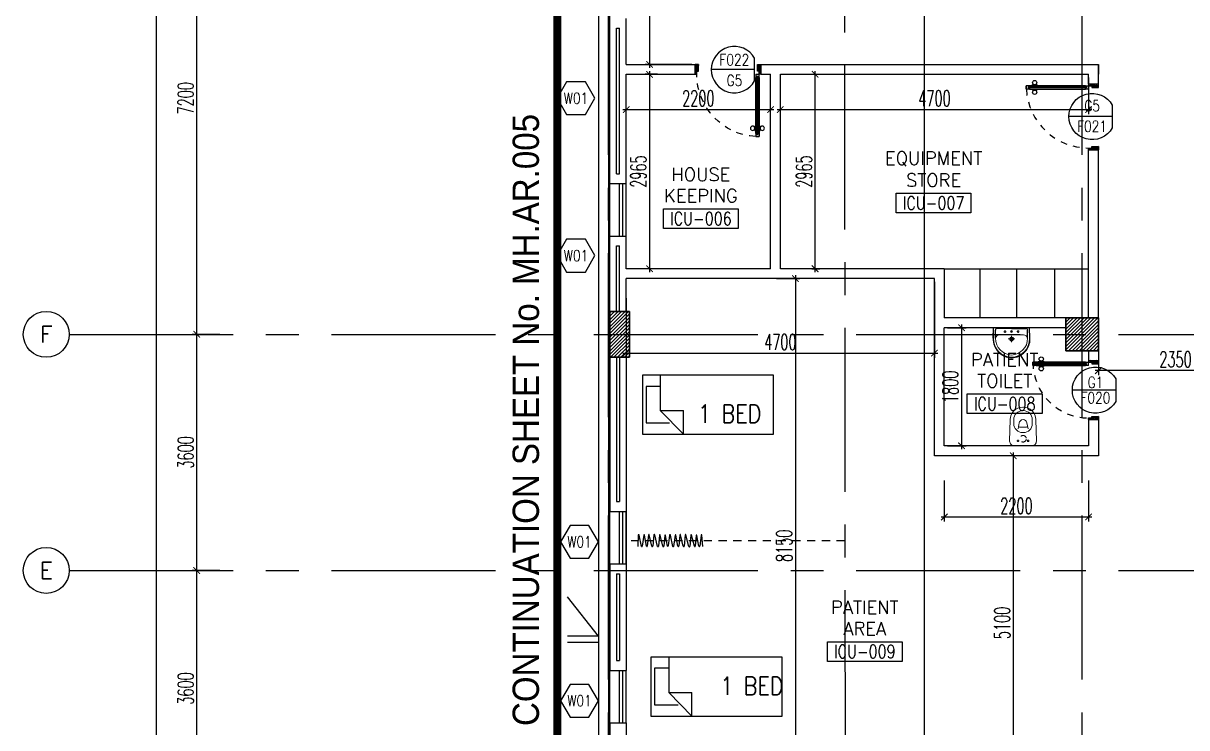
# Model space of a CAD drawing. Extents: x 276011.4 to 276105.3, y 57291.9 to 57371.4.
# Drawn here: x 276011.43 to 276029.17, y 57307.17 to 57317.91 of the extents above; entities that cross this region are included whole.
import ezdxf
from ezdxf.enums import TextEntityAlignment as Align

# ---------------------------------------------------------------- set-up
doc = ezdxf.new("R2010")
doc.units = 0
doc.header["$MEASUREMENT"] = 0
doc.header["$PDMODE"] = 34
for name, pattern in [('CENTER2', [1.125, 0.75, -0.125, 0.125, -0.125]), ('CENTERX2', [4, 2.5, -0.5, 0.5, -0.5]), ('DASHED', [0.75, 0.5, -0.25]), ('HIDDEN', [0.375, 0.25, -0.125]), ('HIDDEN2', [0.1875, 0.125, -0.0625])]:
    doc.linetypes.add(name, pattern=pattern)
doc.layers.get('0').update_dxf_attribs({"linetype": 'CONTINUOUS'})
doc.layers.get('DEFPOINTS').update_dxf_attribs({"linetype": 'CONTINUOUS'})
for name, color, linetype in [('A_CUBICLE_CURTAINS', 2, 'HIDDEN'), ('AX-CR', 2, 'CONTINUOUS'), ('AX-DIM', 4, 'CONTINUOUS'), ('AX-TXT', 2, 'CONTINUOUS'), ('AXES', 11, 'CENTERX2'), ('COL', 5, 'CONTINUOUS'), ('COUNTER', 7, 'CONTINUOUS'), ('D_CURTAIN', 11, 'HIDDEN'), ('DIM', 4, 'CONTINUOUS'), ('DOOR', 7, 'CONTINUOUS'), ('DOOR-CR', 2, 'CONTINUOUS'), ('DOOR-NO', 3, 'CONTINUOUS'), ('ELEV', 2, 'CONTINUOUS'), ('FIX', 3, 'CONTINUOUS'), ('FUR', 4, 'CONTINUOUS'), ('HAT', 8, 'CONTINUOUS'), ('INSUL', 4, 'CONTINUOUS'), ('RM-BOX', 4, 'CONTINUOUS'), ('RM-NAME', 2, 'CONTINUOUS'), ('RM-NO', 2, 'CONTINUOUS'), ('ROOF', 7, 'CONTINUOUS'), ('RS20', 9, 'CONTINUOUS'), ('SHAFT', 3, 'CONTINUOUS'), ('SUNI-FUR', 11, 'CONTINUOUS'), ('TXT1', 2, 'CONTINUOUS'), ('WALL', 2, 'CONTINUOUS'), ('WIN', 3, 'CONTINUOUS'), ('WIN-BOX', 4, 'CONTINUOUS'), ('WIN-NO', 5, 'CONTINUOUS')]:
    doc.layers.add(name, color=color, linetype=linetype)
doc.styles.add('ROMANS', font='ROMANS.shx', dxfattribs={"width": 0.6})
doc.styles.add('RS20', font='ROMANS.shx', dxfattribs={"height": 0.2})
doc.styles.add('TTXT', font='swisse.ttf', dxfattribs={"width": 0.6})
doc.dimstyles.new('STANDARD in', dxfattribs={"dimtxt": 0.24, "dimasz": 0.1, "dimexe": 0.07, "dimexo": 0.05, "dimgap": 0.05, "dimtad": 1, "dimdec": 0, "dimlfac": 1000, "dimzin": 0, "dimdsep": 46, "dimtxsty": 'ROMANS', "dimblk": 'ARCHTICK', "dimcen": 0.05, "dimdle": 0.05, "dimclrd": 4, "dimclre": 4, "dimclrt": 2, "dimadec": 0, "dimazin": 0, "dimtfac": 1, "dimtdec": 0, "dimtmove": 2, "dimatfit": 3, "dimfxl": 0, "dimtolj": 1, "dimtzin": 0, "dimarcsym": 0})

# ---------------------------------------------------------------- blocks, each defined once
blk = doc.blocks.new('AXL')
at = {"layer": 'AX-CR'}
blk.add_circle((-350, 0), 350, dxfattribs=at)
at = {"layer": 'AX-TXT', "style": 'ROMANS'}
blk.add_attdef('AX', text='', height=250, dxfattribs=at).set_placement((-350, 0), align=Align.MIDDLE)
blk = doc.blocks.new('_ARCHTICK')
at = {"color": 0, "linetype": 'ByBlock', "const_width": 0.15}
blk.add_lwpolyline([(-0.5, -0.5), (0.5, 0.5)], dxfattribs=at)
blk = doc.blocks.new('*D126')
at = {"layer": 'AX-DIM', "color": 4, "lineweight": -2, "ltscale": 0.3}
for p, q in [((276017.488, 57357.833), (276013.396, 57357.833)), ((276013.466, 57298.463), (276013.466, 57357.883)), ((276018.167, 57298.513), (276013.396, 57298.513))]:
    blk.add_line(p, q, dxfattribs=at)
at = {"layer": 'DEFPOINTS', "color": 0, "ltscale": 0.3}
for p in [(276013.466, 57357.833), (276017.538, 57357.833), (276018.217, 57298.513)]:
    blk.add_point(p, dxfattribs=at)
at = {"layer": 'AX-DIM', "color": 4, "lineweight": -2, "ltscale": 0.3, "xscale": 0.1, "yscale": 0.1, "zscale": 0.1}
for p, rotation in [((276013.466, 57357.833), 90), ((276013.466, 57298.513), 270)]:
    blk.add_blockref('_ARCHTICK', p, dxfattribs=dict(at, rotation=rotation))
at = {"layer": 'AX-DIM', "color": 2, "ltscale": 0.3, "insert": (276013.296, 57328.173), "char_height": 0.24, "attachment_point": 5, "rotation": 90, "style": 'ROMANS'}
blk.add_mtext('\\A1;59320', dxfattribs=at)
blk = doc.blocks.new('*D116')
at = {"layer": 'AX-DIM', "color": 4, "lineweight": -2, "ltscale": 0.3}
for p, q in [((276014.428, 57320.363), (276014.008, 57320.363)), ((276014.078, 57313.113), (276014.078, 57320.413)), ((276014.428, 57313.163), (276014.008, 57313.163))]:
    blk.add_line(p, q, dxfattribs=at)
at = {"layer": 'DEFPOINTS', "color": 0, "ltscale": 0.3}
for p in [(276014.078, 57320.363), (276014.478, 57320.363), (276014.478, 57313.163)]:
    blk.add_point(p, dxfattribs=at)
at = {"layer": 'AX-DIM', "color": 4, "lineweight": -2, "ltscale": 0.3, "xscale": 0.1, "yscale": 0.1, "zscale": 0.1}
for p, rotation in [((276014.078, 57320.363), 90), ((276014.078, 57313.163), 270)]:
    blk.add_blockref('_ARCHTICK', p, dxfattribs=dict(at, rotation=rotation))
at = {"layer": 'AX-DIM', "color": 2, "ltscale": 0.3, "insert": (276013.908, 57316.763), "char_height": 0.24, "attachment_point": 5, "rotation": 90, "style": 'ROMANS'}
blk.add_mtext('\\A1;7200', dxfattribs=at)
blk = doc.blocks.new('*D115')
at = {"layer": 'AX-DIM', "color": 4, "lineweight": -2, "ltscale": 0.3}
for p, q in [((276014.078, 57309.513), (276014.078, 57313.213)), ((276014.428, 57313.163), (276014.008, 57313.163)), ((276014.428, 57309.563), (276014.008, 57309.563))]:
    blk.add_line(p, q, dxfattribs=at)
at = {"layer": 'DEFPOINTS', "color": 0, "ltscale": 0.3}
for p in [(276014.078, 57313.163), (276014.478, 57313.163), (276014.478, 57309.563)]:
    blk.add_point(p, dxfattribs=at)
at = {"layer": 'AX-DIM', "color": 4, "lineweight": -2, "ltscale": 0.3, "xscale": 0.1, "yscale": 0.1, "zscale": 0.1}
for p, rotation in [((276014.078, 57313.163), 90), ((276014.078, 57309.563), 270)]:
    blk.add_blockref('_ARCHTICK', p, dxfattribs=dict(at, rotation=rotation))
at = {"layer": 'AX-DIM', "color": 2, "ltscale": 0.3, "insert": (276013.908, 57311.363), "char_height": 0.24, "attachment_point": 5, "rotation": 90, "style": 'ROMANS'}
blk.add_mtext('\\A1;3600', dxfattribs=at)
blk = doc.blocks.new('*D114')
at = {"layer": 'AX-DIM', "color": 4, "lineweight": -2, "ltscale": 0.3}
for p, q in [((276014.428, 57309.563), (276014.008, 57309.563)), ((276014.078, 57305.913), (276014.078, 57309.613)), ((276014.428, 57305.963), (276014.008, 57305.963))]:
    blk.add_line(p, q, dxfattribs=at)
at = {"layer": 'DEFPOINTS', "color": 0, "ltscale": 0.3}
for p in [(276014.078, 57309.563), (276014.478, 57309.563), (276014.478, 57305.963)]:
    blk.add_point(p, dxfattribs=at)
at = {"layer": 'AX-DIM', "color": 4, "lineweight": -2, "ltscale": 0.3, "xscale": 0.1, "yscale": 0.1, "zscale": 0.1}
for p, rotation in [((276014.078, 57309.563), 90), ((276014.078, 57305.963), 270)]:
    blk.add_blockref('_ARCHTICK', p, dxfattribs=dict(at, rotation=rotation))
at = {"layer": 'AX-DIM', "color": 2, "ltscale": 0.3, "insert": (276013.908, 57307.763), "char_height": 0.24, "attachment_point": 5, "rotation": 90, "style": 'ROMANS'}
blk.add_mtext('\\A1;3600', dxfattribs=at)
blk = doc.blocks.new('WW1')
at = {"layer": 'WIN-BOX'}
blk.add_lwpolyline([(144, -250), (289, 0), (144, 250), (-144, 250), (-289, 0), (-144, -250)], close=True, dxfattribs=at)
at = {"layer": 'WIN-NO', "style": 'ROMANS', "width": 0.8}
blk.add_attdef('W00', text='', height=170, dxfattribs=at).set_placement((0, 0), align=Align.MIDDLE)
blk = doc.blocks.new('*X85')
at = {"color": 0}
for p, q in [((80579, 132658), (81071, 133150)), ((80579, 132711), (81018, 133150)), ((80579, 132764), (80965, 133150)), ((80579, 132817), (80912, 133150)), ((80579, 132870), (80859, 133150)), ((80579, 132923), (80806, 133150)), ((80579, 132976), (80753, 133150)), ((80579, 133029), (80700, 133150)), ((80579, 133082), (80647, 133150)), ((80579, 133135), (80594, 133150)), ((80624, 132650), (81079, 133105)), ((80677, 132650), (81079, 133052)), ((80730, 132650), (81079, 132999)), ((80783, 132650), (81079, 132946)), ((80836, 132650), (81079, 132892)), ((80890, 132650), (81079, 132839)), ((80943, 132650), (81079, 132786)), ((80996, 132650), (81079, 132733)), ((81049, 132650), (81079, 132680))]:
    blk.add_line(p, q, dxfattribs=at)
blk = doc.blocks.new('COL50')
at = {"layer": 'COL'}
blk.add_lwpolyline([(-250, 250), (-250, -250), (250, -250), (250, 250)], close=True, dxfattribs=at)
blk = doc.blocks.new('C11')
at = {"layer": 'HAT'}
h = blk.add_hatch(dxfattribs=at)
h.set_pattern_fill('ANSI31', color=256, scale=300, style=0)
h.set_pattern_definition([(45, (-248556.182, -75061.005), (-26.5165043, 26.5165043), [])])
h.paths.add_polyline_path([(300, 700), (0, 700), (0, 350), (300, 350)])
h.paths.add_polyline_path([(300, 350), (0, 350), (0, 0), (300, 0)])
at = {"layer": 'COL'}
blk.add_lwpolyline([(300, 700), (300, 0), (0, 0), (0, 700)], close=True, dxfattribs=at)
blk = doc.blocks.new('DOOR90')
at = {"layer": 'DOOR', "color": 0, "linetype": 'ByBlock'}
for p, q in [((-150, 0), (-150, -25)), ((-150, 0), (0, 0)), ((0, -50), (0, 0)), ((-1000, -25), (-1000, -75)), ((-1000, -75), (-1000, -25)), ((-950, -25), (-1000, -25)), ((-950, -75), (-1000, -75)), ((-970, -42), (-970, -58)), ((-950, -42), (-970, -42)), ((-950, -58), (-970, -58)), ((-950, -25), (-950, -42)), ((-950, -58), (-950, -75)), ((-918, -25), (-918, -18)), ((-828, -18), (-918, -18)), ((-918, -75), (-918, -82)), ((-828, -82), (-918, -82)), ((-905, -18), (-905, -9)), ((-905, -9), (-840, -9)), ((-905, -18), (-840, -18)), ((-905, -82), (-905, -91)), ((-905, -82), (-840, -82)), ((-905, -91), (-840, -91)), ((-840, -18), (-840, -9)), ((-840, -82), (-840, -91)), ((-828, -25), (-828, -18)), ((-828, -75), (-828, -82)), ((-200, -42), (-200, -25)), ((-200, -25), (-150, -25)), ((-180, -42), (-200, -42)), ((-200, -75), (-200, -58)), ((-200, -58), (-180, -58)), ((-150, -75), (-200, -75)), ((-180, -58), (-180, -42)), ((-150, -75), (-150, -25)), ((-150, -25), (-100, -25)), ((-100, -25), (-100, -50)), ((-100, -50), (0, -50)), ((-150, -900), (-150, -875)), ((-150, -875), (-100, -875)), ((-100, -850), (0, -850)), ((-100, -875), (-100, -850)), ((0, -850), (0, -900)), ((0, -900), (-150, -900)), ((-150, -900), (0, -900))]:
    blk.add_line(p, q, dxfattribs=at)
at = {"layer": 'DOOR', "color": 9, "linetype": 'ByBlock'}
for p, q in [((0, -50), (-114, 0)), ((0, -50), (-40, 0)), ((0, -50), (-100, -37)), ((0, -850), (-114, -900)), ((0, -850), (-100, -863)), ((0, -850), (-40, -900))]:
    blk.add_line(p, q, dxfattribs=at)
at = {"layer": 'DOOR', "linetype": 'ByBlock'}
for p, q in [((-200, -25), (-950, -25)), ((-200, -42), (-950, -42)), ((-200, -58), (-950, -58)), ((-950, -75), (-200, -75))]:
    blk.add_line(p, q, dxfattribs=at)
at = {"layer": 'DOOR', "color": 0, "linetype": 'ByBlock'}
for centre in [(-873, 24), (-873, -124)]:
    blk.add_circle(centre, 32.4, dxfattribs=at)
at = {"layer": 'DOOR', "color": 9, "linetype": 'ByBlock'}
for centre, radius, start, end in [((0, -50), 154, 161.1053, 166.2858), ((0, -50), 134, 158.1598, 169.28), ((0, -50), 94.4, 148.0182, 180), ((0, -50), 74.4, 137.7764, 180), ((0, -50), 114, 154.0838, 167.3774), ((0, -50), 54.4, 113.2074, 180), ((0, -50), 34.4, 90, 180), ((0, -50), 14.4, 90, 180), ((0, -850), 154, 193.7142, 198.8947), ((0, -850), 134, 190.72, 201.8402), ((0, -850), 94.4, 180, 211.9818), ((0, -850), 74.4, 180, 222.2236), ((0, -850), 54.4, 180, 246.7926), ((0, -850), 34.4, 180, 270), ((0, -850), 14.4, 180, 270)]:
    blk.add_arc(centre, radius, start, end, dxfattribs=at)
at = {"layer": 'DOOR', "linetype": 'HIDDEN', "ltscale": 0.5}
blk.add_arc((-150, -25), 850, 180, 270, dxfattribs=at)
blk = doc.blocks.new('DD1')
at = {"layer": 'DOOR-CR'}
blk.add_line((-308, 0), (353, 0), dxfattribs=at)
blk.add_lwpolyline([(-308, -173, 3.820224), (-308, 173)], format="xyb", close=True, dxfattribs=at)
at = {"layer": 'DOOR-NO', "color": 255, "style": 'ROMANS', "width": 0.8}
for tag, p in [('G', (0, 184)), ('000', (0, -141))]:
    blk.add_attdef(tag, text='', height=204, dxfattribs=at).set_placement(p, align=Align.MIDDLE)
blk = doc.blocks.new('C')
at = {"layer": 'D_CURTAIN'}
for points in [[(0.229, 0.077), (0.229, 0.077, 0.848601), (0.219, 0.076), (0.202, -0.062, -0.855925), (0.192, -0.063), (0.167, 0.072, 0.866955), (0.157, 0.072), (0.144, -0.065, -0.843142), (0.134, -0.066), (0.099, 0.077, 0.845318), (0.089, 0.076), (0.076, -0.066, -0.842227), (0.066, -0.067), (0.029, 0.079, 0.837896), (0.019, 0.078), (0.004, -0.065, -0.84563), (-0.006, -0.065), (-0.04, 0.078, 0.842014), (-0.049, 0.078), (-0.065, -0.063, -0.866148), (-0.075, -0.063), (-0.099, 0.074, 0.854133), (-0.109, 0.074), (-0.129, -0.066, -0.838104), (-0.139, -0.067), (-0.17, 0.077, 0.84026), (-0.18, 0.077), (-0.183, -0.071)], [(0.639, -0.068), (0.628, 0.076, 0.848601), (0.618, 0.076), (0.601, -0.063, -0.855925), (0.591, -0.063), (0.566, 0.071, 0.866955), (0.556, 0.071), (0.542, -0.066, -0.843142), (0.533, -0.066), (0.497, 0.076, 0.845318), (0.488, 0.075), (0.474, -0.067, -0.842227), (0.465, -0.068), (0.427, 0.078, 0.837896), (0.417, 0.078), (0.403, -0.065, -0.84563), (0.393, -0.066), (0.359, 0.078, 0.842014), (0.349, 0.077), (0.334, -0.063, -0.866148), (0.324, -0.064), (0.299, 0.074, 0.854133), (0.29, 0.073), (0.27, -0.067, -0.838104), (0.26, -0.067), (0.229, 0.077, 0.84026), (0.219, 0.076)]]:
    blk.add_lwpolyline(points, format="xyb", dxfattribs=at)
blk = doc.blocks.new('RM1')
at = {"layer": 'RM-BOX'}
blk.add_lwpolyline([(570, -200), (-570, -200), (-570, -500), (570, -500)], close=True, dxfattribs=at)
at = {"layer": 'RM-NAME', "style": 'ROMANS'}
for tag, p in [('ROOMNAME1', (0, 324)), ('ROOMNAME2', (0, 0))]:
    blk.add_attdef(tag, text='', height=200, dxfattribs=at).set_placement(p, align=Align.MIDDLE)
at = {"layer": 'RM-NO', "style": 'ROMANS', "width": 0.8}
blk.add_attdef('ROOMNO', text='', height=200, dxfattribs=at).set_placement((0, -350), align=Align.MIDDLE)
blk = doc.blocks.new('LAV1')
at = {"layer": 'FIX', "linetype": 'ByBlock', "ltscale": 0.3}
for p, q in [((-280, 210), (-275, 50)), ((-245, 210), (-245, 85)), ((245, 210), (245, 85)), ((280, 210), (275, 50)), ((0, 60), (-220, 60)), ((0, 60), (220, 60))]:
    blk.add_line(p, q, dxfattribs=at)
at = {"layer": 'FIX', "linetype": 'Continuous', "lineweight": 20}
for p, q in [((-275, 210), (-275, 50)), ((275, 210), (275, 50)), ((0, 50), (-275, 50)), ((0, 50), (-252, 50)), ((0, 155), (-181, 155)), ((0, 155), (181, 155)), ((0, 50), (252, 50)), ((0, 50), (275, 50))]:
    blk.add_line(p, q, dxfattribs=at)
at = {"layer": 'FIX', "linetype": 'DASHED', "lineweight": 20, "ltscale": 0.05}
for p, q in [((50, 220), (-50, 220)), ((0, 170), (0, 270)), ((0, 170), (0, 270))]:
    blk.add_line(p, q, dxfattribs=at)
at = {"layer": 'FIX', "lineweight": 20}
for p, q in [((16, 107), (-15, 107)), ((0, 92), (0, 123))]:
    blk.add_line(p, q, dxfattribs=at)
for centre, radius in [((0, 220), 29.5), ((0, 220), 22.5), ((0, 107), 15.5)]:
    blk.add_circle(centre, radius, dxfattribs=at)
at = {"layer": 'FIX', "linetype": 'HIDDEN', "lineweight": 20, "ltscale": 0.05}
for centre in [(-100, 107), (100, 107)]:
    blk.add_circle(centre, 12.4, dxfattribs=at)
at = {"layer": 'FIX', "linetype": 'ByBlock', "ltscale": 0.3}
for centre, radius, start, end in [((7, 220), 287, 91.3776, 182.0064), ((-7, 220), 287, 357.9936, 88.6224), ((-220, 85), 24.9, 179.7021, 269.9486), ((220, 85), 24.9, 270.0514, 0.2979)]:
    blk.add_arc(centre, radius, start, end, dxfattribs=at)
at = {"layer": 'FIX', "linetype": 'Continuous', "lineweight": 20}
for centre, radius, start, end in [((8, 217), 283, 91.6988, 181.351), ((8, 212), 253, 91.7328, 180.4884), ((-8, 217), 283, 358.649, 88.3012), ((-8, 212), 253, 359.5116, 88.2672), ((-179, 222), 66.9, 190.2006, 268.0786), ((179, 222), 66.9, 271.9214, 349.7994)]:
    blk.add_arc(centre, radius, start, end, dxfattribs=at)
blk = doc.blocks.new('WC1')
at = {"layer": 'FIX', "lineweight": 20}
for p, q in [((-210, 204), (-538, 194)), ((-727, 5), (-727, -5)), ((-674, 5), (-674, -5)), ((-534, 24), (-540, 0)), ((-540, 0), (-534, -24)), ((-475, 141), (-538, 141)), ((-395, 76), (-490, 60)), ((-339, 5), (-339, -5)), ((-538, -141), (-475, -141)), ((-490, -60), (-395, -76)), ((-538, -194), (-210, -204))]:
    blk.add_line(p, q, dxfattribs=at)
at = {"layer": 'FIX', "linetype": 'Continuous', "lineweight": 20}
blk.add_line((-420, -47), (-420, 45), dxfattribs=at)
at = {"layer": 'FIX', "lineweight": 20}
blk.add_lwpolyline([(-213, -204), (-210, -204, 0.414214), (-137, -131), (-137, 0), (-137, 131, 0.414214), (-210, 204)], format="xyb", dxfattribs=at)
at = {"layer": 'FIX', "linetype": 'HIDDEN2', "lineweight": 20, "ltscale": 0.3}
blk.add_circle((-245, 0), 49.8, dxfattribs=at)
at = {"layer": 'FIX', "linetype": 'HIDDEN', "lineweight": 20, "ltscale": 0.05}
for centre in [(-213, 78), (-213, -77)]:
    blk.add_circle(centre, 11.6, dxfattribs=at)
at = {"layer": 'FIX', "lineweight": 20}
for centre, radius, start, end in [((-538, 5), 189, 90, 180), ((-538, 5), 136, 90, 180), ((-473, -7), 68.2, 128.9242, 152.8468), ((-464, -18), 82, 108.496, 128.9242), ((-475, 5), 136, 360, 90), ((-538, -5), 189, 180, 270), ((-538, -5), 136, 180, 270), ((-473, 7), 68.2, 207.1532, 231.0758), ((-464, 18), 82, 231.0758, 251.504), ((-475, -5), 136, 270, 0)]:
    blk.add_arc(centre, radius, start, end, dxfattribs=at)
at = {"layer": 'FIX', "linetype": 'Continuous', "lineweight": 20}
for centre, start, end in [((-443, 46), 357.6662, 91.6121), ((-442, -46), 268.3879, 2.3338)]:
    blk.add_arc(centre, 22.3, start, end, dxfattribs=at)
blk = doc.blocks.new('*D329')
at = {"layer": 'DEFPOINTS', "color": 0, "linetype": 'ByBlock', "ltscale": 0.3}
for p in [(276021.7, 57319.278), (276020.982, 57317.278), (276021.675, 57317.278)]:
    blk.add_point(p, dxfattribs=at)
at = {"layer": 'DIM', "color": 4, "linetype": 'ByBlock', "lineweight": -2, "ltscale": 0.3}
for p, q in [((276021.65, 57319.278), (276020.912, 57319.278)), ((276020.982, 57319.328), (276020.982, 57317.228)), ((276021.625, 57317.278), (276020.912, 57317.278))]:
    blk.add_line(p, q, dxfattribs=at)
at = {"layer": 'DIM', "color": 4, "linetype": 'ByBlock', "lineweight": -2, "ltscale": 0.3, "xscale": 0.1, "yscale": 0.1, "zscale": 0.1}
for p, rotation in [((276020.982, 57319.278), 90), ((276020.982, 57317.278), 270)]:
    blk.add_blockref('_ARCHTICK', p, dxfattribs=dict(at, rotation=rotation))
at = {"layer": 'DIM', "color": 2, "linetype": 'ByBlock', "ltscale": 0.3, "insert": (276020.812, 57318.278), "char_height": 0.24, "attachment_point": 5, "rotation": 90, "style": 'ROMANS'}
blk.add_mtext('\\A1;2000', dxfattribs=at)
blk = doc.blocks.new('*D327')
at = {"layer": 'DEFPOINTS', "color": 0, "linetype": 'ByBlock', "ltscale": 0.3}
for p in [(276021.15, 57317.128), (276020.982, 57314.163), (276021.15, 57314.163)]:
    blk.add_point(p, dxfattribs=at)
at = {"layer": 'DIM', "color": 4, "linetype": 'ByBlock', "lineweight": -2, "ltscale": 0.3}
for p, q in [((276021.1, 57317.128), (276020.912, 57317.128)), ((276020.982, 57317.178), (276020.982, 57314.113)), ((276021.1, 57314.163), (276020.912, 57314.163))]:
    blk.add_line(p, q, dxfattribs=at)
at = {"layer": 'DIM', "color": 4, "linetype": 'ByBlock', "lineweight": -2, "ltscale": 0.3, "xscale": 0.1, "yscale": 0.1, "zscale": 0.1}
for p, rotation in [((276020.982, 57317.128), 90), ((276020.982, 57314.163), 270)]:
    blk.add_blockref('_ARCHTICK', p, dxfattribs=dict(at, rotation=rotation))
at = {"layer": 'DIM', "color": 2, "linetype": 'ByBlock', "ltscale": 0.3, "insert": (276020.812, 57315.645), "char_height": 0.24, "attachment_point": 5, "rotation": 90, "style": 'ROMANS'}
blk.add_mtext('\\A1;2965', dxfattribs=at)
blk = doc.blocks.new('*D326')
at = {"layer": 'DEFPOINTS', "color": 0, "linetype": 'ByBlock', "ltscale": 0.3}
for p in [(276020.625, 57316.59), (276022.825, 57316.59), (276022.825, 57316.59)]:
    blk.add_point(p, dxfattribs=at)
at = {"layer": 'DIM', "color": 4, "linetype": 'ByBlock', "lineweight": -2, "ltscale": 0.3}
for p, q in [((276020.575, 57316.59), (276022.875, 57316.59)), ((276020.625, 57316.64), (276020.625, 57316.66)), ((276022.825, 57316.64), (276022.825, 57316.66))]:
    blk.add_line(p, q, dxfattribs=at)
at = {"layer": 'DIM', "color": 4, "linetype": 'ByBlock', "lineweight": -2, "ltscale": 0.3, "xscale": 0.1, "yscale": 0.1, "zscale": 0.1, "rotation": 180}
blk.add_blockref('_ARCHTICK', (276020.625, 57316.59), dxfattribs=at)
at = {"layer": 'DIM', "color": 4, "linetype": 'ByBlock', "lineweight": -2, "ltscale": 0.3, "xscale": 0.1, "yscale": 0.1, "zscale": 0.1}
blk.add_blockref('_ARCHTICK', (276022.825, 57316.59), dxfattribs=at)
at = {"layer": 'DIM', "color": 2, "linetype": 'ByBlock', "ltscale": 0.3, "insert": (276021.725, 57316.76), "char_height": 0.24, "attachment_point": 5, "style": 'ROMANS'}
blk.add_mtext('\\A1;2200', dxfattribs=at)
blk = doc.blocks.new('*D325')
at = {"layer": 'DEFPOINTS', "color": 0, "linetype": 'ByBlock', "ltscale": 0.3}
for p in [(276022.975, 57317.128), (276027.675, 57317.128), (276027.675, 57316.59)]:
    blk.add_point(p, dxfattribs=at)
at = {"layer": 'DIM', "color": 4, "linetype": 'ByBlock', "lineweight": -2, "ltscale": 0.3}
for p, q in [((276022.975, 57317.078), (276022.975, 57316.52)), ((276027.675, 57317.078), (276027.675, 57316.52)), ((276022.925, 57316.59), (276027.725, 57316.59))]:
    blk.add_line(p, q, dxfattribs=at)
at = {"layer": 'DIM', "color": 4, "linetype": 'ByBlock', "lineweight": -2, "ltscale": 0.3, "xscale": 0.1, "yscale": 0.1, "zscale": 0.1, "rotation": 180}
blk.add_blockref('_ARCHTICK', (276022.975, 57316.59), dxfattribs=at)
at = {"layer": 'DIM', "color": 4, "linetype": 'ByBlock', "lineweight": -2, "ltscale": 0.3, "xscale": 0.1, "yscale": 0.1, "zscale": 0.1}
blk.add_blockref('_ARCHTICK', (276027.675, 57316.59), dxfattribs=at)
at = {"layer": 'DIM', "color": 2, "linetype": 'ByBlock', "ltscale": 0.3, "insert": (276025.325, 57316.76), "char_height": 0.24, "attachment_point": 5, "style": 'ROMANS'}
blk.add_mtext('\\A1;4700', dxfattribs=at)
blk = doc.blocks.new('*D324')
at = {"layer": 'DEFPOINTS', "color": 0, "linetype": 'ByBlock', "ltscale": 0.3}
for p in [(276023.406, 57317.128), (276023.505, 57317.128), (276023.406, 57314.163)]:
    blk.add_point(p, dxfattribs=at)
at = {"layer": 'DIM', "color": 4, "linetype": 'ByBlock', "lineweight": -2, "ltscale": 0.3}
for p, q in [((276023.456, 57317.128), (276023.575, 57317.128)), ((276023.505, 57314.113), (276023.505, 57317.178)), ((276023.456, 57314.163), (276023.575, 57314.163))]:
    blk.add_line(p, q, dxfattribs=at)
at = {"layer": 'DIM', "color": 4, "linetype": 'ByBlock', "lineweight": -2, "ltscale": 0.3, "xscale": 0.1, "yscale": 0.1, "zscale": 0.1}
for p, rotation in [((276023.505, 57317.128), 90), ((276023.505, 57314.163), 270)]:
    blk.add_blockref('_ARCHTICK', p, dxfattribs=dict(at, rotation=rotation))
at = {"layer": 'DIM', "color": 2, "linetype": 'ByBlock', "ltscale": 0.3, "insert": (276023.335, 57315.645), "char_height": 0.24, "attachment_point": 5, "rotation": 90, "style": 'ROMANS'}
blk.add_mtext('\\A1;2965', dxfattribs=at)
blk = doc.blocks.new('*D323')
at = {"layer": 'DEFPOINTS', "color": 0, "linetype": 'ByBlock', "ltscale": 0.3}
for p in [(276025.475, 57313.263), (276025.475, 57311.463), (276025.738, 57311.463)]:
    blk.add_point(p, dxfattribs=at)
at = {"layer": 'DIM', "color": 4, "linetype": 'ByBlock', "lineweight": -2, "ltscale": 0.3}
for p, q in [((276025.525, 57313.263), (276025.808, 57313.263)), ((276025.738, 57313.313), (276025.738, 57311.413)), ((276025.525, 57311.463), (276025.808, 57311.463))]:
    blk.add_line(p, q, dxfattribs=at)
at = {"layer": 'DIM', "color": 4, "linetype": 'ByBlock', "lineweight": -2, "ltscale": 0.3, "xscale": 0.1, "yscale": 0.1, "zscale": 0.1}
for p, rotation in [((276025.738, 57313.263), 90), ((276025.738, 57311.463), 270)]:
    blk.add_blockref('_ARCHTICK', p, dxfattribs=dict(at, rotation=rotation))
at = {"layer": 'DIM', "color": 2, "linetype": 'ByBlock', "ltscale": 0.3, "insert": (276025.568, 57312.363), "char_height": 0.24, "attachment_point": 5, "rotation": 90, "style": 'ROMANS'}
blk.add_mtext('\\A1;1800', dxfattribs=at)
blk = doc.blocks.new('*D322')
at = {"layer": 'DEFPOINTS', "color": 0, "linetype": 'ByBlock', "ltscale": 0.3}
for p in [(276025.475, 57310.983), (276027.675, 57310.983), (276025.475, 57310.378)]:
    blk.add_point(p, dxfattribs=at)
at = {"layer": 'DIM', "color": 4, "linetype": 'ByBlock', "lineweight": -2, "ltscale": 0.3}
for p, q in [((276025.475, 57310.933), (276025.475, 57310.308)), ((276027.675, 57310.933), (276027.675, 57310.308)), ((276027.725, 57310.378), (276025.425, 57310.378))]:
    blk.add_line(p, q, dxfattribs=at)
at = {"layer": 'DIM', "color": 4, "linetype": 'ByBlock', "lineweight": -2, "ltscale": 0.3, "xscale": 0.1, "yscale": 0.1, "zscale": 0.1, "rotation": 180}
blk.add_blockref('_ARCHTICK', (276025.475, 57310.378), dxfattribs=at)
at = {"layer": 'DIM', "color": 4, "linetype": 'ByBlock', "lineweight": -2, "ltscale": 0.3, "xscale": 0.1, "yscale": 0.1, "zscale": 0.1}
blk.add_blockref('_ARCHTICK', (276027.675, 57310.378), dxfattribs=at)
at = {"layer": 'DIM', "color": 2, "linetype": 'ByBlock', "ltscale": 0.3, "insert": (276026.575, 57310.548), "char_height": 0.24, "attachment_point": 5, "style": 'ROMANS'}
blk.add_mtext('\\A1;2200', dxfattribs=at)
blk = doc.blocks.new('*D321')
at = {"layer": 'DEFPOINTS', "color": 0, "linetype": 'ByBlock', "ltscale": 0.3}
for p in [(276022.866, 57314.013), (276023.126, 57305.863), (276023.204, 57305.863)]:
    blk.add_point(p, dxfattribs=at)
at = {"layer": 'DIM', "color": 4, "linetype": 'ByBlock', "lineweight": -2, "ltscale": 0.3}
for p, q in [((276022.916, 57314.013), (276023.274, 57314.013)), ((276023.204, 57314.063), (276023.204, 57305.813)), ((276023.176, 57305.863), (276023.274, 57305.863))]:
    blk.add_line(p, q, dxfattribs=at)
at = {"layer": 'DIM', "color": 4, "linetype": 'ByBlock', "lineweight": -2, "ltscale": 0.3, "xscale": 0.1, "yscale": 0.1, "zscale": 0.1}
for p, rotation in [((276023.204, 57314.013), 90), ((276023.204, 57305.863), 270)]:
    blk.add_blockref('_ARCHTICK', p, dxfattribs=dict(at, rotation=rotation))
at = {"layer": 'DIM', "color": 2, "linetype": 'ByBlock', "ltscale": 0.3, "insert": (276023.034, 57309.938), "char_height": 0.24, "attachment_point": 5, "rotation": 90, "style": 'ROMANS'}
blk.add_mtext('\\A1;8150', dxfattribs=at)
blk = doc.blocks.new('*D320')
at = {"layer": 'DEFPOINTS', "color": 0, "linetype": 'ByBlock', "ltscale": 0.3}
for p in [(276025.325, 57314.013), (276020.625, 57313.763), (276025.325, 57312.877)]:
    blk.add_point(p, dxfattribs=at)
at = {"layer": 'DIM', "color": 4, "linetype": 'ByBlock', "lineweight": -2, "ltscale": 0.3}
for p, q in [((276025.325, 57313.963), (276025.325, 57312.807)), ((276020.625, 57313.713), (276020.625, 57312.807)), ((276020.575, 57312.877), (276025.375, 57312.877))]:
    blk.add_line(p, q, dxfattribs=at)
at = {"layer": 'DIM', "color": 4, "linetype": 'ByBlock', "lineweight": -2, "ltscale": 0.3, "xscale": 0.1, "yscale": 0.1, "zscale": 0.1, "rotation": 180}
blk.add_blockref('_ARCHTICK', (276020.625, 57312.877), dxfattribs=at)
at = {"layer": 'DIM', "color": 4, "linetype": 'ByBlock', "lineweight": -2, "ltscale": 0.3, "xscale": 0.1, "yscale": 0.1, "zscale": 0.1}
blk.add_blockref('_ARCHTICK', (276025.325, 57312.877), dxfattribs=at)
at = {"layer": 'DIM', "color": 2, "linetype": 'ByBlock', "ltscale": 0.3, "insert": (276022.975, 57313.047), "char_height": 0.24, "attachment_point": 5, "style": 'ROMANS'}
blk.add_mtext('\\A1;4700', dxfattribs=at)
blk = doc.blocks.new('*D273')
at = {"layer": 'DEFPOINTS', "color": 0, "linetype": 'ByBlock', "ltscale": 0.3}
for p in [(276027.825, 57313.262), (276030.175, 57312.938), (276027.825, 57312.611)]:
    blk.add_point(p, dxfattribs=at)
at = {"layer": 'DIM', "color": 4, "linetype": 'ByBlock', "lineweight": -2, "ltscale": 0.3}
for p, q in [((276027.825, 57313.212), (276027.825, 57312.541)), ((276030.175, 57312.888), (276030.175, 57312.541)), ((276030.225, 57312.611), (276027.775, 57312.611))]:
    blk.add_line(p, q, dxfattribs=at)
at = {"layer": 'DIM', "color": 4, "linetype": 'ByBlock', "lineweight": -2, "ltscale": 0.3, "xscale": 0.1, "yscale": 0.1, "zscale": 0.1, "rotation": 180}
blk.add_blockref('_ARCHTICK', (276027.825, 57312.611), dxfattribs=at)
at = {"layer": 'DIM', "color": 4, "linetype": 'ByBlock', "lineweight": -2, "ltscale": 0.3, "xscale": 0.1, "yscale": 0.1, "zscale": 0.1}
blk.add_blockref('_ARCHTICK', (276030.175, 57312.611), dxfattribs=at)
at = {"layer": 'DIM', "color": 2, "linetype": 'ByBlock', "ltscale": 0.3, "insert": (276029, 57312.781), "char_height": 0.24, "attachment_point": 5, "style": 'ROMANS'}
blk.add_mtext('\\A1;2350', dxfattribs=at)
blk = doc.blocks.new('*D272')
at = {"layer": 'DEFPOINTS', "color": 0, "linetype": 'ByBlock', "ltscale": 0.3}
for p in [(276027.05, 57311.313), (276026.527, 57306.213), (276027.114, 57306.213)]:
    blk.add_point(p, dxfattribs=at)
at = {"layer": 'DIM', "color": 4, "linetype": 'ByBlock', "lineweight": -2, "ltscale": 0.3}
for p, q in [((276027, 57311.313), (276026.457, 57311.313)), ((276026.527, 57311.363), (276026.527, 57306.163)), ((276027.064, 57306.213), (276026.457, 57306.213))]:
    blk.add_line(p, q, dxfattribs=at)
at = {"layer": 'DIM', "color": 4, "linetype": 'ByBlock', "lineweight": -2, "ltscale": 0.3, "xscale": 0.1, "yscale": 0.1, "zscale": 0.1}
for p, rotation in [((276026.527, 57311.313), 90), ((276026.527, 57306.213), 270)]:
    blk.add_blockref('_ARCHTICK', p, dxfattribs=dict(at, rotation=rotation))
at = {"layer": 'DIM', "color": 2, "linetype": 'ByBlock', "ltscale": 0.3, "insert": (276026.357, 57308.763), "char_height": 0.24, "attachment_point": 5, "rotation": 90, "style": 'ROMANS'}
blk.add_mtext('\\A1;5100', dxfattribs=at)
blk = doc.blocks.new('DOOR-10')
at = {"layer": 'DOOR', "color": 0, "linetype": 'ByBlock'}
for p, q in [((-26, 1100), (-76, 1100)), ((-76, 1100), (-26, 1100)), ((-76, 1050), (-76, 1100)), ((-43, 1070), (-59, 1070)), ((-59, 1050), (-59, 1070)), ((-43, 1050), (-43, 1070)), ((-26, 1050), (-26, 1100)), ((-83, 1005), (-92, 1005)), ((-92, 1005), (-92, 940)), ((-83, 940), (-92, 940)), ((-76, 1018), (-83, 1018)), ((-83, 928), (-83, 1018)), ((-83, 1005), (-83, 940)), ((-76, 928), (-83, 928)), ((-59, 1050), (-76, 1050)), ((-26, 1050), (-43, 1050)), ((-26, 1018), (-18, 1018)), ((-26, 928), (-18, 928)), ((-18, 928), (-18, 1018)), ((-18, 1005), (-9, 1005)), ((-18, 1005), (-18, 940)), ((-18, 940), (-9, 940)), ((-9, 1005), (-9, 940)), ((-76, 200), (-59, 200)), ((-76, 150), (-76, 200)), ((-59, 200), (-59, 180)), ((-59, 180), (-43, 180)), ((-43, 200), (-26, 200)), ((-43, 180), (-43, 200)), ((-26, 200), (-26, 150)), ((-1001, 0), (-1001, 150)), ((-1001, 150), (-976, 150)), ((-1001, 150), (-1001, 0)), ((-951, 0), (-1001, 0)), ((-976, 150), (-976, 100)), ((-976, 100), (-951, 100)), ((-951, 100), (-951, 0)), ((-76, 150), (-26, 150)), ((-51, 100), (-51, 0)), ((-26, 100), (-51, 100)), ((-51, 0), (-1, 0)), ((-1, 150), (-26, 150)), ((-26, 150), (-26, 100))]:
    blk.add_line(p, q, dxfattribs=at)
at = {"layer": 'DOOR', "linetype": 'ByBlock'}
for p, q in [((-76, 1050), (-76, 200)), ((-59, 200), (-59, 1050)), ((-43, 200), (-43, 1050)), ((-26, 200), (-26, 1050))]:
    blk.add_line(p, q, dxfattribs=at)
at = {"layer": 'DOOR', "color": 9, "linetype": 'ByBlock'}
for p, q in [((-951, 0), (-1001, 114)), ((-951, 0), (-1001, 40)), ((-951, 0), (-964, 100)), ((-51, 0), (-1, 114)), ((-51, 0), (-37, 100)), ((-51, 0), (-1, 40)), ((-1, 0), (-1, 150))]:
    blk.add_line(p, q, dxfattribs=at)
at = {"layer": 'DOOR', "color": 0, "linetype": 'ByBlock'}
for centre in [(-124, 973), (23, 973)]:
    blk.add_circle(centre, 32.4, dxfattribs=at)
at = {"layer": 'DOOR', "linetype": 'HIDDEN', "ltscale": 0.5}
blk.add_arc((-23, 149), 952, 93.1482, 179.9482, dxfattribs=at)
at = {"layer": 'DOOR', "color": 9, "linetype": 'ByBlock'}
for centre, radius, start, end in [((-951, 0), 154, 103.7142, 108.8947), ((-951, 0), 134, 100.72, 111.8402), ((-951, 0), 94.4, 90, 121.9818), ((-951, 0), 74.4, 90, 132.2236), ((-951, 0), 54.4, 90, 156.7926), ((-951, 0), 34.4, 90, 180), ((-951, 0), 14.4, 90, 180), ((-51, 0), 94.4, 58.0182, 90), ((-51, 0), 74.4, 47.7764, 90), ((-51, 0), 54.4, 23.2074, 90), ((-51, 0), 34.4, 0, 90), ((-51, 0), 14.4, 0, 90), ((-51, 0), 134, 68.1598, 79.28), ((-51, 0), 114, 64.0838, 77.3774), ((-51, 0), 154, 71.1053, 76.2858)]:
    blk.add_arc(centre, radius, start, end, dxfattribs=at)

msp = doc.modelspace()

# ---------------------------------------------------------------- linework, layer by layer
at = {"layer": 'A_CUBICLE_CURTAINS', "ltscale": 0.5}
msp.add_line((276023.9575, 57310.0129), (276020.7003, 57310.0129), dxfattribs=at)
at = {"layer": 'AXES'}
for p, q in [((276027.5755, 57291.8986), (276027.5755, 57370.7113)), ((276020.3555, 57291.8986), (276020.3555, 57370.3613)), ((276020.3755, 57291.8986), (276020.3755, 57370.3613)), ((276023.9755, 57298.7629), (276023.9217, 57357.5829)), ((276012.1331, 57313.1629), (276036.5755, 57313.1629)), ((276012.1331, 57309.5629), (276036.5755, 57309.5629))]:
    msp.add_line(p, q, dxfattribs=at)
at = {"layer": 'COUNTER', "linetype": 'ByBlock'}
for p, q in [((276025.4755, 57314.1629), (276027.6755, 57314.1629)), ((276026.0165, 57314.1629), (276026.0165, 57313.4129)), ((276026.5755, 57314.1629), (276026.5755, 57313.4129)), ((276027.1527, 57314.1629), (276027.1527, 57313.4129))]:
    msp.add_line(p, q, dxfattribs=at)
at = {"layer": 'ELEV', "linetype": 'CENTER2', "const_width": 0.12}
msp.add_lwpolyline([(276019.5748, 57297.3867), (276019.5748, 57361.2249)], dxfattribs=at)
at = {"layer": 'FUR'}
for p, q in [((276022.8719, 57312.5394), (276020.8719, 57312.5394)), ((276020.8719, 57312.5394), (276020.8719, 57311.6394)), ((276021.1436, 57312.5394), (276021.1436, 57312.0006)), ((276022.8719, 57311.6394), (276022.8719, 57312.5394)), ((276020.9274, 57312.3695), (276020.9274, 57311.8116)), ((276021.1436, 57312.3695), (276020.9274, 57312.3695)), ((276021.1436, 57312.0006), (276021.497, 57312.0006)), ((276021.1436, 57312.0006), (276021.497, 57311.6394)), ((276021.497, 57311.6394), (276021.497, 57312.0006)), ((276020.9274, 57311.8116), (276021.2871, 57311.8116)), ((276020.8719, 57311.6394), (276022.8719, 57311.6394)), ((276023.0015, 57308.2413), (276021.0015, 57308.2413)), ((276021.0015, 57308.2413), (276021.0015, 57307.3413)), ((276021.2732, 57308.2413), (276021.2732, 57307.7025)), ((276023.0015, 57307.3413), (276023.0015, 57308.2413)), ((276021.057, 57308.0714), (276021.057, 57307.5135)), ((276021.2732, 57308.0714), (276021.057, 57308.0714)), ((276021.2732, 57307.7025), (276021.6266, 57307.7025)), ((276021.2732, 57307.7025), (276021.6266, 57307.3413)), ((276021.6266, 57307.3413), (276021.6266, 57307.7025)), ((276021.057, 57307.5135), (276021.4167, 57307.5135)), ((276021.0015, 57307.3413), (276023.0015, 57307.3413))]:
    msp.add_line(p, q, dxfattribs=at)
at = {"layer": 'INSUL'}
for p, q in [((276020.4755, 57317.8311), (276020.5255, 57317.8311)), ((276020.4755, 57315.6123), (276020.4755, 57317.8311)), ((276020.5255, 57315.6123), (276020.5255, 57317.8311)), ((276020.4755, 57315.6123), (276020.5255, 57315.6123)), ((276020.4755, 57313.5129), (276020.4755, 57314.5123)), ((276020.4755, 57314.5123), (276020.5255, 57314.5123)), ((276020.5255, 57313.5129), (276020.5255, 57314.5123)), ((276020.4755, 57312.8129), (276020.4755, 57310.6129)), ((276020.5255, 57312.8129), (276020.5255, 57310.6129)), ((276020.4755, 57310.6129), (276020.5255, 57310.6129)), ((276020.4755, 57309.5129), (276020.4755, 57308.1902)), ((276020.4755, 57309.5129), (276020.5255, 57309.5129)), ((276020.5255, 57309.5129), (276020.5255, 57308.1902)), ((276020.4755, 57308.1902), (276020.5255, 57308.1902))]:
    msp.add_line(p, q, dxfattribs=at)
at = {"layer": 'ROOF'}
for p, q in [((276020.2055, 57320.0129), (276020.2055, 57306.3129)), ((276020.3555, 57320.1129), (276020.3555, 57298.7129)), ((276020.2055, 57308.5629), (276019.729, 57308.5629)), ((276020.2055, 57308.4629), (276019.729, 57308.4629))]:
    msp.add_line(p, q, dxfattribs=at)
at = {"layer": 'SHAFT'}
msp.add_line((276020.2055, 57308.5629), (276019.729, 57309.1592), dxfattribs=at)
at = {"layer": 'SUNI-FUR', "linetype": 'Continuous'}
msp.add_line((276025.1755, 57298.7629), (276025.1755, 57357.5829), dxfattribs=at)
at = {"layer": 'WALL'}
for p, q in [((276020.3755, 57315.4623), (276020.3755, 57317.9811)), ((276020.6255, 57317.2779), (276020.6255, 57317.9811)), ((276020.6255, 57315.4623), (276020.6255, 57317.1279)), ((276022.8255, 57314.1629), (276022.8255, 57317.1279)), ((276022.9755, 57314.1629), (276022.9755, 57317.1279)), ((276027.6755, 57316.9779), (276027.6755, 57317.1279)), ((276027.8255, 57316.9779), (276027.8255, 57317.2779)), ((276027.6755, 57313.4129), (276027.6755, 57315.9779)), ((276027.8255, 57313.4129), (276027.8255, 57315.9779)), ((276020.3755, 57315.4623), (276020.6255, 57315.4623)), ((276020.3755, 57313.5129), (276020.3755, 57314.6623)), ((276020.3755, 57314.6623), (276020.6255, 57314.6623)), ((276020.6255, 57314.1629), (276020.6255, 57314.6623)), ((276020.6255, 57313.5129), (276020.6255, 57314.0129)), ((276027.6755, 57312.9129), (276027.6755, 57312.7629)), ((276027.8255, 57312.9129), (276027.8255, 57312.7629)), ((276020.3755, 57312.8129), (276020.3755, 57310.4629)), ((276020.6255, 57312.8129), (276020.6255, 57310.4629)), ((276027.6755, 57312.7629), (276027.8255, 57312.7629)), ((276027.6755, 57311.8629), (276027.8255, 57311.8629)), ((276027.6755, 57311.8629), (276027.6755, 57311.4629)), ((276027.8255, 57311.8629), (276027.8255, 57311.3129)), ((276020.3755, 57310.4629), (276020.6255, 57310.4629)), ((276020.3755, 57309.6629), (276020.3755, 57308.0402)), ((276020.3755, 57309.6629), (276020.6255, 57309.6629)), ((276020.6255, 57309.6629), (276020.6255, 57308.0402)), ((276020.3755, 57308.0402), (276020.6255, 57308.0402)), ((276020.3755, 57307.2402), (276020.6255, 57307.2402)), ((276020.3755, 57307.2402), (276020.3755, 57306.3129)), ((276020.6255, 57307.2402), (276020.6255, 57306.3129))]:
    msp.add_line(p, q, dxfattribs=at)
at = {"layer": 'WALL', "linetype": 'ByBlock'}
for p, q in [((276020.6255, 57317.2779), (276021.6755, 57317.2779)), ((276020.6255, 57317.1279), (276021.6755, 57317.1279)), ((276021.6755, 57317.2779), (276021.6755, 57317.1279)), ((276022.6755, 57317.2779), (276022.6755, 57317.1279)), ((276022.6755, 57317.2779), (276027.8255, 57317.2779)), ((276022.6755, 57317.1279), (276022.8255, 57317.1279)), ((276022.9755, 57317.1279), (276027.6755, 57317.1279)), ((276027.8255, 57317.2779), (276027.8255, 57317.1279)), ((276027.8255, 57316.9779), (276027.6755, 57316.9779)), ((276027.8255, 57315.9779), (276027.6755, 57315.9779)), ((276022.8255, 57314.1629), (276020.6255, 57314.1629)), ((276025.4755, 57314.1629), (276022.9755, 57314.1629)), ((276025.4755, 57314.1629), (276025.4755, 57313.4129)), ((276025.3255, 57314.0129), (276020.6255, 57314.0129)), ((276025.3255, 57311.3129), (276025.3255, 57314.0129)), ((276027.3255, 57313.4129), (276025.4755, 57313.4129)), ((276027.3255, 57313.2629), (276025.4755, 57313.2629)), ((276025.4755, 57311.4629), (276025.4755, 57313.2629)), ((276020.6255, 57311.6629), (276020.6255, 57308.0402)), ((276027.6755, 57311.4629), (276025.4755, 57311.4629)), ((276027.8255, 57311.3129), (276025.3255, 57311.3129)), ((276020.6255, 57307.2402), (276020.6255, 57306.3129))]:
    msp.add_line(p, q, dxfattribs=at)
at = {"layer": 'WALL', "linetype": 'ByBlock', "ltscale": 0.3}
for points in [[(276020.3755, 57312.8129), (276020.6755, 57312.8129), (276020.6755, 57313.5129), (276020.3755, 57313.5129)], [(276027.3255, 57313.4129), (276027.8255, 57313.4129), (276027.8255, 57312.9129), (276027.3255, 57312.9129)]]:
    msp.add_lwpolyline(points, close=True, dxfattribs=at)
at = {"layer": 'WIN'}
for p, q in [((276020.3755, 57314.6623), (276020.3755, 57315.4623)), ((276020.5255, 57314.6623), (276020.5255, 57315.4623)), ((276020.5755, 57314.6623), (276020.5755, 57315.4623)), ((276020.6255, 57314.6623), (276020.6255, 57315.4623)), ((276020.3755, 57309.6629), (276020.3755, 57310.4629)), ((276020.5255, 57309.6629), (276020.5255, 57310.4629)), ((276020.5755, 57309.6629), (276020.5755, 57310.4629)), ((276020.6255, 57309.6629), (276020.6255, 57310.4629)), ((276020.3755, 57307.2402), (276020.3755, 57308.0402)), ((276020.5255, 57307.2402), (276020.5255, 57308.0402)), ((276020.5755, 57307.2402), (276020.5755, 57308.0402)), ((276020.6255, 57307.2402), (276020.6255, 57308.0402))]:
    msp.add_line(p, q, dxfattribs=at)

# ---------------------------------------------------------------- block references
at = {"layer": 'AXES', "xscale": 0.001, "yscale": 0.001, "zscale": 0.001}
for p, values in [((276012.1331, 57313.1629), {'AX': 'F'}), ((276012.1331, 57309.5629), {'AX': 'E'})]:
    msp.add_blockref('AXL', p, dxfattribs=at).add_auto_attribs(values)
at = {"layer": 'COL', "linetype": 'ByBlock', "xscale": 0.001, "yscale": 0.001, "zscale": 0.001}
msp.add_blockref('C11', (276020.3755, 57312.8129), dxfattribs=at)
at = {"layer": 'COL', "xscale": 0.001, "yscale": 0.001, "zscale": 0.001}
msp.add_blockref('COL50', (276027.5755, 57313.1629), dxfattribs=at)
at = {"layer": 'D_CURTAIN', "ltscale": 2, "xscale": 1.2, "yscale": 1.2, "zscale": 1.2}
msp.add_blockref('C', (276021.0246, 57310.0113), dxfattribs=at)
at = {"layer": 'DOOR', "color": 0, "linetype": 'ByBlock', "ltscale": 0.3, "yscale": 0.001, "zscale": 0.001}
for p, xscale, rotation in [((276022.6762, 57317.2779), -0.001, 180), ((276027.8255, 57316.9786), 0.001, 90)]:
    msp.add_blockref('DOOR-10', p, dxfattribs=dict(at, xscale=xscale, rotation=rotation))
at = {"layer": 'DOOR', "color": 0, "linetype": 'ByBlock', "xscale": 0.001, "yscale": 0.001, "zscale": 0.001}
msp.add_blockref('DOOR90', (276027.8255, 57312.7629), dxfattribs=at)
at = {"layer": 'DOOR-NO'}
ref = msp.add_blockref('DD1', (276022.2744, 57317.1997), dxfattribs=dict(at, xscale=0.001, yscale=0.001, zscale=0.001, rotation=180))
ref.add_attrib('G', 'G5', dxfattribs={"height": 0.17, "style": 'ROMANS', "width": 0.8}).set_placement((276022.2744, 57317.0351), align=Align.MIDDLE)
ref.add_attrib('000', 'F022', dxfattribs={"height": 0.17, "style": 'ROMANS', "width": 0.8}).set_placement((276022.2744, 57317.3496), align=Align.MIDDLE)
ref = msp.add_blockref('DD1', (276027.7279, 57316.4839), dxfattribs=dict(at, xscale=-0.001, yscale=0.001, zscale=0.001))
ref.add_attrib('G', 'G5', dxfattribs={"height": 0.17, "style": 'ROMANS', "width": 0.8}).set_placement((276027.7279, 57316.6485), align=Align.MIDDLE)
ref.add_attrib('000', 'F021', dxfattribs={"height": 0.17, "style": 'ROMANS', "width": 0.8}).set_placement((276027.7279, 57316.3341), align=Align.MIDDLE)
ref = msp.add_blockref('DD1', (276027.78, 57312.3129), dxfattribs=dict(at, xscale=-0.001, yscale=0.001, zscale=0.001))
ref.add_attrib('G', 'G1', dxfattribs={"height": 0.17, "style": 'ROMANS', "width": 0.8}).set_placement((276027.78, 57312.4309), align=Align.MIDDLE)
ref.add_attrib('000', 'F020', dxfattribs={"height": 0.17, "style": 'ROMANS', "width": 0.8}).set_placement((276027.78, 57312.1951), align=Align.MIDDLE)
at = {"layer": 'FIX', "xscale": 0.001, "yscale": 0.001, "zscale": 0.001}
for name, p, rotation in [('LAV1', (276026.5005, 57313.3129), 180), ('WC1', (276026.6755, 57311.3259), 270)]:
    msp.add_blockref(name, p, dxfattribs=dict(at, rotation=rotation))
at = {"layer": 'HAT', "xscale": 0.001, "yscale": 0.001, "zscale": 0.001}
msp.add_blockref('*X85', (275946.7463, 57180.2632), dxfattribs=at)
at = {"layer": 'RM-NAME'}
ref = msp.add_blockref('RM1', (276025.312, 57315.5153), dxfattribs=dict(at, xscale=-0.001, yscale=0.001, zscale=0.001))
ref.add_attrib('ROOMNO', 'ICU-007', dxfattribs={"layer": 'RM-NO', "height": 0.2, "style": 'ROMANS', "width": 0.8}).set_placement((276025.312, 57315.1653), align=Align.MIDDLE)
ref.add_attrib('ROOMNAME2', 'STORE', dxfattribs={"height": 0.2, "style": 'ROMANS'}).set_placement((276025.312, 57315.5153), align=Align.MIDDLE)
ref.add_attrib('ROOMNAME1', 'EQUIPMENT', dxfattribs={"height": 0.2, "style": 'ROMANS'}).set_placement((276025.312, 57315.8391), align=Align.MIDDLE)
ref = msp.add_blockref('RM1', (276021.7643, 57315.2778), dxfattribs=dict(at, xscale=-0.001, yscale=0.001, zscale=0.001))
ref.add_attrib('ROOMNO', 'ICU-006', dxfattribs={"layer": 'RM-NO', "height": 0.2, "style": 'ROMANS', "width": 0.8}).set_placement((276021.7643, 57314.9278), align=Align.MIDDLE)
ref.add_attrib('ROOMNAME2', 'KEEPING', dxfattribs={"height": 0.2, "style": 'ROMANS'}).set_placement((276021.7643, 57315.2778), align=Align.MIDDLE)
ref.add_attrib('ROOMNAME1', 'HOUSE', dxfattribs={"height": 0.2, "style": 'ROMANS'}).set_placement((276021.7643, 57315.6016), align=Align.MIDDLE)
ref = msp.add_blockref('RM1', (276026.3959, 57312.4538), dxfattribs=dict(at, xscale=-0.001, yscale=0.001, zscale=0.001))
ref.add_attrib('ROOMNO', 'ICU-008', dxfattribs={"layer": 'RM-NO', "height": 0.2, "style": 'ROMANS', "width": 0.8}).set_placement((276026.3959, 57312.1038), align=Align.MIDDLE)
ref.add_attrib('ROOMNAME2', 'TOILET', dxfattribs={"height": 0.2, "style": 'ROMANS'}).set_placement((276026.3959, 57312.4538), align=Align.MIDDLE)
ref.add_attrib('ROOMNAME1', 'PATIENT', dxfattribs={"height": 0.2, "style": 'ROMANS'}).set_placement((276026.3959, 57312.7777), align=Align.MIDDLE)
ref = msp.add_blockref('RM1', (276024.2625, 57308.677), dxfattribs=dict(at, xscale=-0.001, yscale=0.001, zscale=0.001))
ref.add_attrib('ROOMNO', 'ICU-009', dxfattribs={"layer": 'RM-NO', "height": 0.2, "style": 'ROMANS', "width": 0.8}).set_placement((276024.2625, 57308.327), align=Align.MIDDLE)
ref.add_attrib('ROOMNAME2', 'AREA', dxfattribs={"height": 0.2, "style": 'ROMANS'}).set_placement((276024.2625, 57308.677), align=Align.MIDDLE)
ref.add_attrib('ROOMNAME1', 'PATIENT', dxfattribs={"height": 0.2, "style": 'ROMANS'}).set_placement((276024.2625, 57309.0009), align=Align.MIDDLE)
at = {"layer": 'WIN-NO', "xscale": 0.001, "yscale": 0.001, "zscale": 0.001}
for p in [(276019.8597, 57316.7629), (276019.8597, 57314.3629), (276019.9139, 57309.9992), (276019.9139, 57307.5766)]:
    msp.add_blockref('WW1', p, dxfattribs=at).add_auto_attribs({'W00': 'W01'})

# ---------------------------------------------------------------- texts
at = {"layer": 'RS20', "style": 'RS20', "width": 0.85}
for p in [(276022.203, 57311.9532), (276022.5412, 57307.802)]:
    msp.add_text('1 BED', height=0.2736, dxfattribs=at).set_placement(p, align=Align.MIDDLE)
at = {"layer": 'TXT1', "color": 6, "style": 'TTXT', "width": 0.9}
msp.add_text('MATCH LINE CONTINUATION SHEET No. MH.AR.005', height=0.401182, rotation=90, dxfattribs=at).set_placement((276019.2952, 57303.9969))

# ---------------------------------------------------------------- dimensions: what is measured, and where the dimension line sits
at = {"layer": 'AX-DIM'}
for base, p1, p2, picture, middle in [((276013.4664, 57357.8329), (276018.2169, 57298.5129), (276017.5384, 57357.8329), '*D126', (276013.2964, 57328.1729)), ((276014.0779, 57320.3629), (276014.4779, 57313.1629), (276014.4779, 57320.3629), '*D116', (276013.9079, 57316.7629)), ((276014.0779, 57313.1629), (276014.4779, 57309.5629), (276014.4779, 57313.1629), '*D115', (276013.9079, 57311.3629)), ((276014.0779, 57309.5629), (276014.4779, 57305.9629), (276014.4779, 57309.5629), '*D114', (276013.9079, 57307.7629))]:
    dim = msp.add_linear_dim(base=base, p1=p1, p2=p2, angle=90, dimstyle='STANDARD in', dxfattribs=at)
    dim.commit()
    dim.dimension.update_dxf_attribs({"geometry": picture, "text_midpoint": middle})
at = {"layer": 'DIM', "linetype": 'ByBlock', "ltscale": 0.3}
for base, p1, p2, picture, middle in [((276020.982, 57317.2779), (276021.7005, 57319.2779), (276021.6755, 57317.2779), '*D329', (276020.812, 57318.2779)), ((276020.982, 57314.1629), (276021.1505, 57317.1279), (276021.1505, 57314.1629), '*D327', (276020.812, 57315.6454)), ((276023.5054, 57317.1279), (276023.4057, 57314.1629), (276023.4057, 57317.1279), '*D324', (276023.3354, 57315.6454)), ((276023.2039, 57305.8629), (276022.8665, 57314.0129), (276023.1257, 57305.8629), '*D321', (276023.0339, 57309.9379)), ((276025.7377, 57311.4629), (276025.4755, 57313.2629), (276025.4755, 57311.4629), '*D323', (276025.5677, 57312.3629)), ((276026.5265, 57306.2129), (276027.0503, 57311.3129), (276027.1143, 57306.2129), '*D272', (276026.3565, 57308.7629))]:
    dim = msp.add_linear_dim(base=base, p1=p1, p2=p2, angle=90, dimstyle='STANDARD in', dxfattribs=at)
    dim.commit()
    dim.dimension.update_dxf_attribs({"geometry": picture, "text_midpoint": middle})
for base, p1, p2, picture, middle in [((276027.6755, 57316.5897), (276022.9755, 57317.1279), (276027.6755, 57317.1279), '*D325', (276025.3255, 57316.7597)), ((276022.8255, 57316.5897), (276020.6255, 57316.5897), (276022.8255, 57316.5897), '*D326', (276021.7255, 57316.7597)), ((276025.3255, 57312.8771), (276020.6255, 57313.7629), (276025.3255, 57314.0129), '*D320', (276022.9755, 57313.0471)), ((276027.8255, 57312.6111), (276030.1755, 57312.9376), (276027.8255, 57313.2617), '*D273', (276029.0005, 57312.7811)), ((276025.4755, 57310.3781), (276027.6755, 57310.9833), (276025.4755, 57310.9833), '*D322', (276026.5755, 57310.5481))]:
    dim = msp.add_linear_dim(base=base, p1=p1, p2=p2, dimstyle='STANDARD in', dxfattribs=at)
    dim.commit()
    dim.dimension.update_dxf_attribs({"geometry": picture, "text_midpoint": middle})

doc.saveas('drawing.dxf')
